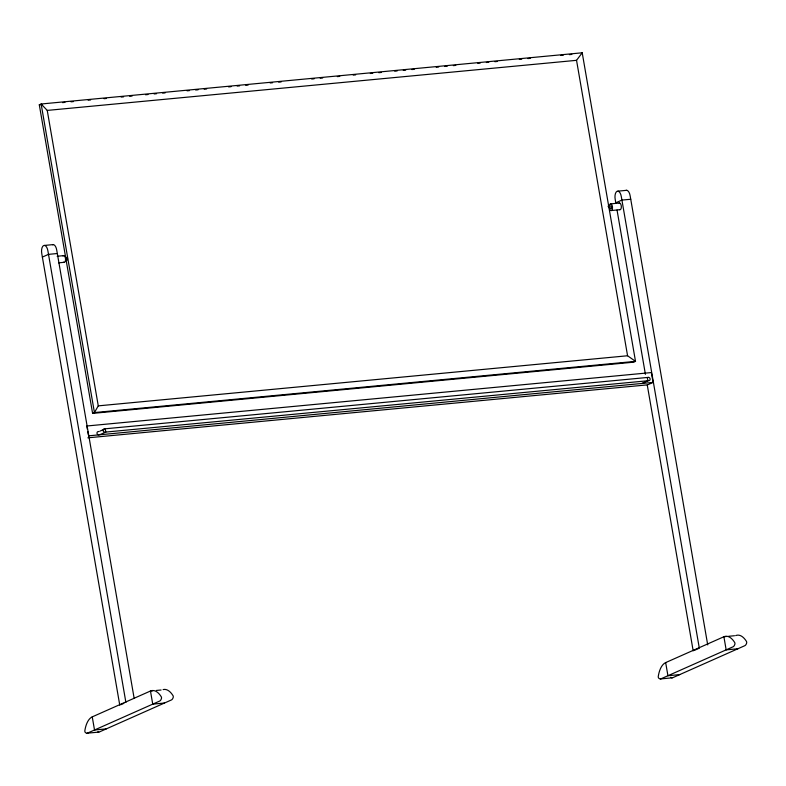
<?xml version="1.0" encoding="UTF-8"?>
<svg xmlns="http://www.w3.org/2000/svg" width="786" height="786" viewBox="0 0 786 786"><rect width="100%" height="100%" fill="white"/><g stroke="black" fill="none" stroke-linecap="round" stroke-linejoin="round"><path stroke-width="1.18" d="M647.222 377.673L648.037 380.748L641.907 383.47M98.27 405.861L627.572 355.763L635.51 361.364L94.438 412.571L41.137 103.998L47.239 110.413L98.27 405.861L94.438 412.571L92.601 413.387L39.3 104.813L41.137 103.998L582.21 52.79L635.51 361.364L633.673 362.179L92.601 413.387M627.572 355.763L576.541 60.325L582.21 52.79M42.365 257.081L48.496 254.359L57.319 253.524M100.087 431.062L105.216 428.783L105.786 432.064L99.655 434.786M87.354 429.284L86.784 426.002L651.378 372.564L653.078 382.409L647.566 384.855L87.855 437.831M164.5 703.028L152.739 704.138L150.47 691.012A25.181 12.045 84.6 0 1 161.287 696.809A1.346 0.648 84.6 0 1 161.464 698.44A7.094 3.39 84.6 0 1 159.637 701.073L87.619 733.063A7.094 3.39 84.6 0 1 85.212 732.306A1.346 0.648 84.6 0 1 84.839 730.764A25.181 12.045 84.6 0 1 92.247 716.871L150.47 691.012L152.828 690.786M120.789 704.708L123.854 703.342M737.926 648.755L726.156 649.865L723.896 636.739A25.181 12.045 84.6 0 1 734.704 642.535A1.346 0.648 84.6 0 1 734.881 644.166A7.094 3.39 84.6 0 1 733.053 646.799L661.036 678.79A7.094 3.39 84.6 0 1 658.629 678.033A1.346 0.648 84.6 0 1 658.255 676.491A25.181 12.045 84.6 0 1 665.663 662.598L723.896 636.739L726.244 636.513M694.205 650.435L699.314 648.165L621.353 196.805A6.74 3.223 84.6 0 0 617.098 191.273A6.74 3.223 84.6 0 0 615.222 199.526L615.792 202.808L621.913 200.086L630.736 199.251M39.3 104.813L41.746 104.587M62.507 102.622L64.953 102.386M71.054 101.816L73.501 101.581M88.16 100.195L90.596 99.96M104.037 98.692L106.474 98.456M121.132 97.071L123.579 96.845M129.68 96.265L132.127 96.03M145.557 94.762L148.004 94.526M154.105 93.947L156.552 93.721M162.663 93.141L165.099 92.915M187.088 90.832L189.534 90.596M195.635 90.017L198.082 89.791M204.183 89.211L206.63 88.985M228.618 86.902L231.055 86.666M237.166 86.087L239.602 85.861M245.713 85.281L248.16 85.055M270.138 82.972L272.585 82.736M278.686 82.157L281.133 81.931M311.669 79.042L314.115 78.806M320.216 78.227L322.663 78.001M337.312 76.615L339.758 76.38M353.199 75.112L355.636 74.876M370.294 73.491L372.741 73.255M378.842 72.685L381.289 72.45M394.719 71.182L397.166 70.946M403.267 70.367L405.714 70.141M411.825 69.561L414.261 69.325M436.25 67.252L438.686 67.016M444.797 66.437L447.244 66.211M453.345 65.631L455.792 65.395M477.77 63.322L480.217 63.086M486.328 62.507L488.764 62.281M494.875 61.701L497.322 61.465M519.3 59.392L521.747 59.156M527.848 58.577L530.295 58.351M560.831 55.452L563.267 55.226M569.378 54.647L571.825 54.421M47.239 110.413L576.541 60.325M44.537 245.419L53.36 244.584M617.953 191.145L626.776 190.31M57.162 256.256L63.774 255.627M610.732 203.859L619.555 203.024M58.567 262.838L64.079 262.318M611.027 210.55L619.849 209.715M99.095 431.504L98.211 431.593A1.68 1.454 66 0 0 97.022 433.371A1.68 1.454 66 0 0 98.771 434.874M88.484 435.847L653.078 382.409M156.355 690.452L161.061 690.01M728.593 636.287L734.478 635.736M106.277 728.887L94.517 729.998L92.247 716.871M679.693 674.614L667.933 675.734L665.663 662.598M87.03 733.21L98.79 732.1M660.446 678.937L672.207 677.827M707.714 644.913L630.176 195.969A6.74 3.223 84.6 0 0 625.911 190.438M617.039 210.059L645.414 374.313M647.291 385.179L693.183 650.887M134.092 697.978L56.749 250.243A6.74 3.223 84.6 0 0 52.495 244.711M87.727 431.465L88.297 434.746M125.898 702.438L47.936 251.078A6.74 3.223 84.6 0 0 43.672 245.546A6.74 3.223 84.6 0 0 41.805 253.799L119.767 705.16M163.134 689.587A25.181 12.045 84.6 0 1 173.048 695.698A1.346 0.648 84.6 0 1 173.225 697.32A7.094 3.39 84.6 0 1 171.397 699.962L99.38 731.953A7.094 3.39 84.6 0 1 97.769 731.835M62.988 255.981A3.36 1.611 84.6 0 1 65.523 258.722A3.36 1.611 84.6 0 1 63.656 262.151M66.221 258.27A1.346 0.648 84.6 0 1 67.036 257.464A1.346 0.648 84.6 0 1 67.488 259.331A1.346 0.648 84.6 0 1 66.594 259.812M735.657 635.619A25.181 12.045 84.6 0 1 746.464 641.425A1.346 0.648 84.6 0 1 746.641 643.056A7.094 3.39 84.6 0 1 744.814 645.689L672.796 677.679A7.094 3.39 84.6 0 1 670.782 677.286M619.132 203.093A3.36 1.611 84.6 0 1 621.333 206.561A3.36 1.611 84.6 0 1 619.427 209.557M609.268 206.158A3.36 1.611 84.6 0 1 611.685 204.576A3.36 1.611 84.6 0 1 611.94 210.059A3.36 1.611 84.6 0 1 609.347 207.887M643.921 382.438A1.68 1.454 66 0 1 642.791 383.381M610.378 206.207A1.346 0.648 84.6 0 1 611.341 206.404A1.346 0.648 84.6 0 1 611.302 208.349A1.346 0.648 84.6 0 1 610.349 207.809M608.05 206.207A1.346 0.648 84.6 0 1 608.551 207.209M648.352 377.378L104.342 428.871A1.68 1.454 66 0 0 103.153 430.649A1.68 1.454 66 0 0 104.902 432.153L648.912 380.66A1.68 1.454 66 0 0 650.101 378.881A1.68 1.454 66 0 0 648.352 377.378"/></g></svg>
